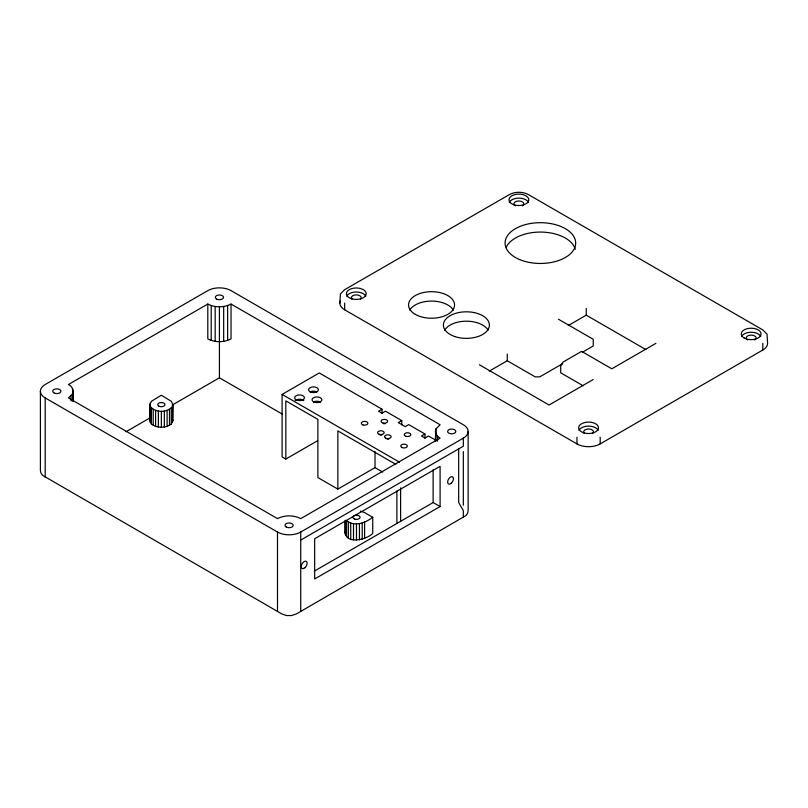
<?xml version="1.0" encoding="UTF-8"?>
<svg xmlns="http://www.w3.org/2000/svg" width="808" height="808" viewBox="0 0 808 808"><rect width="100%" height="100%" fill="white"/><g stroke="black" fill="none" stroke-linecap="round" stroke-linejoin="round"><path stroke-width="1.21" d="M72.69 401.152C72.205 395.405 75.397 387.618 68.438 384.517L207.808 304.05C214.948 307.727 223.897 307.727 231.037 304.05L440.097 424.745L435.845 428.998L435.29 441.421M149.854 404.636L151.399 401.313L161.358 395.243L171.316 401.313L172.851 404.636L172.851 420.726L171.316 424.049L167.105 426.473L161.358 427.361L155.601 426.473L151.399 424.049L149.854 420.726L149.854 404.636L150.248 422.443M172.458 422.443L172.851 404.636M360.378 511.09L364.6 512.595L372.73 517.282L372.73 533.381C367.024 539.613 345.228 545.127 345.37 531.664M435.29 431.452L435.845 433.906L437.492 436.199L440.097 438.158L300.728 518.625C293.587 514.949 284.638 514.949 277.498 518.625L68.438 397.93L72.69 393.678M150.248 406.353C155.136 413.05 167.579 413.05 172.458 406.353M40.4 391.224L40.4 470.62L40.956 473.074L42.602 475.356L281.841 613.939L286.577 615.555L291.648 615.555L296.385 613.939L465.933 515.595L467.579 513.302L468.135 510.848L468.135 431.452M125.977 431.765L149.955 417.918M172.104 405.131L219.423 377.811L282.366 414.151M317.524 440.754L285.82 459.055L282.103 456.914L282.103 394.415L319.271 372.963L382.022 409.191L382.022 413.484M382.022 409.191L378.538 411.201L382.022 413.211L385.507 411.201L401.768 420.594L401.768 424.887M401.768 420.594L398.283 422.604L405.252 426.624L408.737 424.614L424.957 433.977L424.957 438.269M489.325 371.114L507.272 360.752L535.149 376.851L539.795 376.851L562.691 363.63M568.307 325.523L586.255 315.16L645.875 349.581M424.957 433.977L421.473 435.987L424.998 438.027L428.482 436.017L435.714 440.188M285.82 459.055L285.82 400.859L317.877 419.362L317.877 477.568L337.855 489.103L375.013 467.64L382.669 472.064M582.315 352.298L593.224 346.006L593.224 339.299L558.379 319.18M45.208 397.93L277.498 532.038A16.423 9.484 0 0 0 300.728 532.038L463.327 438.158A16.423 9.484 0 0 0 463.327 424.745L231.037 290.638A16.423 9.484 0 0 0 207.808 290.638L45.208 384.517A16.423 9.484 0 0 0 45.208 397.93L45.208 477.326M300.445 540.249L463.327 446.208L463.327 438.158M593.224 379.528L549.087 405.01L479.397 364.782M655.934 343.319L611.808 368.801L581.609 351.369L563.025 362.095L560.702 366.115L560.702 372.821L583.214 385.82M346.521 536.694L346.521 520.605C354.399 527.129 365.63 522.857 372.73 517.282M314.241 571.175L433.128 502.536L440.097 506.555L440.097 466.327L314.666 538.744L314.666 578.972L440.097 506.555M340.421 300.637A16.423 9.484 0 0 0 344.673 309.797L576.962 443.905A16.423 9.484 0 0 0 600.192 443.905L762.792 350.026A16.423 9.484 0 0 0 767.6 343.319L767.045 334.159L762.792 329.906L528.331 194.546C522.534 191.516 515.241 191.516 509.444 194.546L344.673 289.678L340.421 293.93L339.865 303.091M207.808 304.05L207.808 338.916C214.948 342.602 223.897 342.602 231.037 338.916L231.037 304.05M282.103 394.415L399.526 462.206M395.799 464.348L337.855 430.896L337.855 489.103M172.458 419.009L172.851 420.726M762.792 343.319L762.792 350.026M600.192 437.199L600.192 443.905M586.255 308.454L586.255 315.16M576.962 437.199L576.962 443.905M507.272 354.045L507.272 360.752M463.327 451.571L463.327 505.212M463.327 517.554L463.327 510.585L458.681 502.536L458.681 448.884M437.492 436.199L437.492 441.178M435.845 428.998L435.845 441.451M433.128 469.842L433.128 502.536M400.606 487.84L400.606 521.584M396.89 490.991L396.89 523.19M375.013 451.541L375.013 467.64M364.6 521.978L364.6 538.077M362.226 523.039L362.226 539.128M359.449 523.695L359.449 539.795M356.479 523.927L356.479 540.017M353.5 523.695L353.5 539.795M350.723 523.039L350.723 539.128M348.349 521.978L348.349 538.077M345.37 520.241L345.37 535.098M344.976 520.998L344.976 533.381M344.673 303.091L344.673 309.797M300.728 532.038L300.728 611.434M277.498 532.038L277.498 611.434M227.634 305.555L227.634 340.431M223.675 306.505L223.675 341.37M219.423 306.828L219.423 377.811M215.17 306.505L215.17 341.37M211.211 305.555L211.211 340.431M171.316 407.949L171.316 424.049M169.488 409.333L169.488 425.422M167.105 410.383L167.105 426.473M164.327 411.05L164.327 427.139M161.358 411.272L161.358 427.361M158.378 411.05L158.378 427.139M155.601 410.383L155.601 426.473M153.227 409.333L153.227 425.422M151.399 407.949L151.399 424.049M150.248 402.919L150.248 405.394M73.255 391.224L73.255 401.182M72.69 388.769L72.69 391.254M71.053 395.96L71.053 400.95M506.262 247.187A35.31 20.392 0 0 1 542.219 232.098A35.31 20.392 0 0 1 575.256 249.268M509.333 202.364A9.898 5.717 0 0 1 518.888 198.132A9.898 5.717 0 0 1 528.452 202.364M515.403 205.858A4.929 2.848 0 0 1 515.403 201.838A4.929 2.848 0 0 1 522.372 201.838A4.929 2.848 0 0 1 522.372 205.858M346.723 296.243A9.898 5.717 0 0 1 356.288 292.011A9.898 5.717 0 0 1 365.852 296.243M352.015 299.142A4.929 2.848 0 0 1 356.288 294.88A4.929 2.848 0 0 1 360.56 299.142M584.305 433.26A4.939 2.848 0 0 1 588.577 428.987A4.939 2.848 0 0 1 592.85 433.26M747.693 339.966A4.929 2.848 0 0 1 747.693 335.946A4.929 2.848 0 0 1 754.662 335.946A4.929 2.848 0 0 1 754.662 339.966M741.613 336.481A9.898 5.717 0 0 1 751.177 332.239A9.898 5.717 0 0 1 760.732 336.481M579.003 430.351A9.908 5.717 0 0 1 588.577 426.119A9.908 5.717 0 0 1 598.142 430.351M409.767 310.09A22.998 13.271 0 0 1 431.553 301.081A22.998 13.271 0 0 1 453.328 310.09M444.612 330.209A22.998 13.271 0 0 1 466.388 321.19A22.998 13.271 0 0 1 488.173 330.209M295.253 400.637A4.929 2.848 0 0 1 303.788 400.637M309.979 392.001A4.929 2.848 0 0 1 316.948 392.001M313.464 402.061A4.929 2.848 0 0 1 320.433 402.061M383.497 423.725A3.283 1.899 0 0 1 385.204 423.725M380.012 435.118A3.283 1.899 0 0 1 381.719 435.118M386.981 439.148A3.283 1.899 0 0 1 388.688 439.148M515.403 257.489A35.31 20.392 0 0 0 574.488 248.349A35.31 20.392 0 0 0 531.24 223.382A35.31 20.392 0 0 0 515.403 257.489M513.938 204.767A9.898 5.717 0 0 0 528.785 199.818A9.898 5.717 0 0 0 513.938 194.869A9.898 5.717 0 0 0 513.938 204.767M351.339 298.647A9.898 5.717 0 0 0 366.186 293.698A9.898 5.717 0 0 0 351.339 288.749A9.898 5.717 0 0 0 351.339 298.647M744.178 337.976A9.898 5.717 0 0 0 760.732 335.411A9.898 5.717 0 0 0 748.612 328.412A9.898 5.717 0 0 0 744.178 337.976M583.618 432.765A9.908 5.717 0 0 0 598.476 427.806A9.908 5.717 0 0 0 583.618 422.857A9.908 5.717 0 0 0 583.618 432.765M454.894 336.582A22.998 13.271 0 0 0 489.385 325.079A22.998 13.271 0 0 0 454.894 313.585A22.998 13.271 0 0 0 454.894 336.582M415.292 314.352A22.998 13.271 0 0 0 453.763 308.404A22.998 13.271 0 0 0 425.594 292.142A22.998 13.271 0 0 0 415.292 314.352M451.298 483.214A4.111 2.373 -60 0 0 452.601 476.851A4.111 2.373 -60 0 0 447.743 481.154A4.111 2.373 -60 0 0 451.298 483.214M286.204 527.008A4.111 2.373 0 0 0 293.082 525.947A4.111 2.373 0 0 0 288.052 523.039A4.111 2.373 0 0 0 286.204 527.008M449.662 433.512A4.111 2.373 0 0 0 455.823 431.452A4.111 2.373 0 0 0 449.662 429.401A4.111 2.373 0 0 0 449.662 433.512M54.772 393.274A4.111 2.373 0 0 0 60.933 391.224A4.111 2.373 0 0 0 54.772 389.173A4.111 2.373 0 0 0 54.772 393.274M216.524 299.021A4.111 2.373 0 0 0 223.392 297.96A4.111 2.373 0 0 0 218.362 295.051A4.111 2.373 0 0 0 216.524 299.021M304.959 567.701A4.111 2.373 -60 0 0 306.262 561.338A4.111 2.373 -60 0 0 301.404 565.65A4.111 2.373 -60 0 0 304.959 567.701M158.802 406.111A3.616 2.091 0 0 0 164.842 405.172A3.616 2.091 0 0 0 160.418 402.616A3.616 2.091 0 0 0 158.802 406.111M354.672 519.09A3.616 2.091 0 0 0 360.085 517.282A3.616 2.091 0 0 0 354.672 515.484A3.616 2.091 0 0 0 354.672 519.09M296.041 399.778A4.929 2.848 0 0 0 304.283 398.506A4.929 2.848 0 0 0 298.253 395.021A4.929 2.848 0 0 0 296.041 399.778M401.728 447.39A3.283 1.899 0 0 0 407.222 446.541A3.283 1.899 0 0 0 403.202 444.218A3.283 1.899 0 0 0 401.728 447.39M362.954 424.907A3.283 1.899 0 0 0 367.882 423.271A3.283 1.899 0 0 0 362.954 421.625A3.283 1.899 0 0 0 362.954 424.907M382.709 422.907A3.283 1.899 0 0 0 387.638 421.261A3.283 1.899 0 0 0 382.709 419.625A3.283 1.899 0 0 0 382.709 422.907M405.889 436.29A3.283 1.899 0 0 0 410.817 434.654A3.283 1.899 0 0 0 405.889 433.007A3.283 1.899 0 0 0 405.889 436.29M379.225 434.3A3.283 1.899 0 0 0 384.154 432.664A3.283 1.899 0 0 0 379.225 431.017A3.283 1.899 0 0 0 379.225 434.3M385.507 438.027A3.283 1.899 0 0 0 391.011 437.179A3.283 1.899 0 0 0 386.981 434.856A3.283 1.899 0 0 0 385.507 438.027M314.484 402.243A4.929 2.848 0 0 0 321.877 399.778A4.929 2.848 0 0 0 314.484 397.314A4.929 2.848 0 0 0 314.484 402.243M310.999 392.183A4.929 2.848 0 0 0 318.392 389.729A4.929 2.848 0 0 0 310.999 387.264A4.929 2.848 0 0 0 310.999 392.183"/></g></svg>
